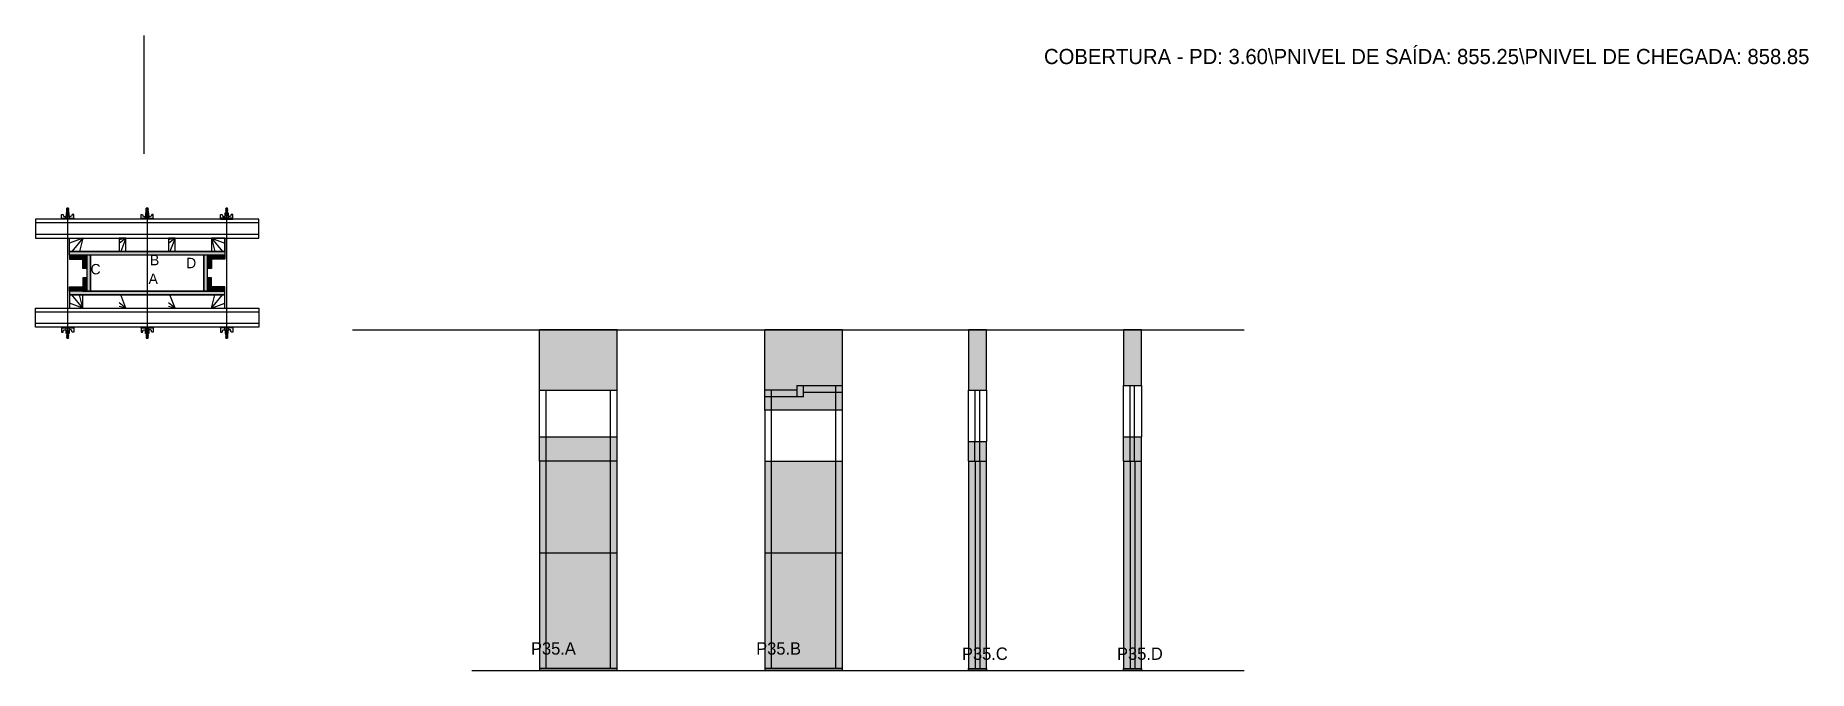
# Model space of a CAD drawing. Header units: metres. Extents: x 2916 to 4789, y 5502 to 6173.
import ezdxf

# ---------------------------------------------------------------- set-up
doc = ezdxf.new("R2010")
doc.units = ezdxf.units.M
for name, color, linetype in [('CHAPA', 7, 'Continuous'), ('COTA', 7, 'Continuous'), ('Hachura', 7, 'Continuous'), ('Madeira', 7, 'Continuous'), ('NOMENCLATURA', 7, 'Continuous'), ('Nível', 7, 'Continuous'), ('Painéis', 7, 'Continuous'), ('Perfil Metálico', 7, 'Continuous'), ('SARR_2.2x7', 7, 'Continuous'), ('SARRAFO', 7, 'Continuous'), ('Texto Seção', 7, 'Continuous'), ('TEXTO_GERAL', 7, 'Continuous')]:
    doc.layers.add(name, color=color, linetype=linetype)

msp = doc.modelspace()

# ---------------------------------------------------------------- hatches: boundary and pattern name
at = {"layer": 'COTA'}
h = msp.add_hatch(color=7, dxfattribs=at)
h.dxf.hatch_style = 1
h.paths.add_polyline_path([(3448.8, 5862.4), (3448.8, 5798.4), (3448.8, 5798.4), (3530.8, 5798.4), (3530.8, 5798.4), (3530.8, 5862.4), (3530.8, 5862.4), (3448.8, 5862.4)])
h = msp.add_hatch(color=7, dxfattribs=at)
h.dxf.hatch_style = 1
h.paths.add_polyline_path([(3720.8, 5803.4), (3768.8, 5803.4), (3768.8, 5803.4), (3768.8, 5862.4), (3768.8, 5862.4), (3686.8, 5862.4), (3686.8, 5862.4), (3686.8, 5798.4), (3686.8, 5798.4), (3720.8, 5798.4), (3720.8, 5798.4), (3720.8, 5803.4)])
h = msp.add_hatch(color=7, dxfattribs=at)
h.dxf.hatch_style = 1
h.paths.add_polyline_path([(3921, 5798.4), (3921, 5862.4), (3921, 5862.4), (3902, 5862.4), (3902, 5862.4), (3902, 5798.4), (3902, 5798.4), (3921, 5798.4), (3921, 5798.4)])
h = msp.add_hatch(color=7, dxfattribs=at)
h.dxf.hatch_style = 1
h.paths.add_polyline_path([(4084.7, 5803.4), (4084.7, 5862.4), (4084.7, 5862.4), (4065.7, 5862.4), (4065.7, 5862.4), (4065.7, 5803.4), (4065.7, 5803.4), (4084.7, 5803.4)])
at = {"layer": 'Hachura'}
h = msp.add_hatch(color=7, dxfattribs=at)
h.dxf.hatch_style = 1
h.paths.add_polyline_path([(2952.4, 5941.1), (2952.4, 5945.1), (2952.4, 5945.1), (3116.4, 5945.1), (3116.4, 5945.1), (3116.4, 5941.1), (3116.4, 5941.1), (2952.4, 5941.1)])
h = msp.add_hatch(color=7, dxfattribs=at)
h.dxf.hatch_style = 1
h.paths.add_polyline_path([(2952.4, 5941.1), (2952.4, 5945.1), (2952.4, 5945.1), (3116.4, 5945.1), (3116.4, 5945.1), (3116.4, 5941.1), (3116.4, 5941.1), (2952.4, 5941.1)])
h = msp.add_hatch(color=7, dxfattribs=at)
h.dxf.hatch_style = 1
h.paths.add_polyline_path([(2966.4, 5941.1), (2966.4, 5936.7), (2966.4, 5936.7), (2952.4, 5936.7), (2952.4, 5936.7), (2952.4, 5941.1), (2952.4, 5941.1), (2966.4, 5941.1)])
h = msp.add_hatch(color=7, dxfattribs=at)
h.dxf.hatch_style = 1
h.paths.add_polyline_path([(2970.8, 5941.1), (2966.4, 5941.1), (2966.4, 5941.1), (2966.4, 5927.1), (2966.4, 5927.1), (2970.8, 5927.1), (2970.8, 5927.1), (2970.8, 5941.1)])
h = msp.add_hatch(color=7, dxfattribs=at)
h.dxf.hatch_style = 1
h.paths.add_polyline_path([(2974.4, 5941.1), (2970.8, 5941.1), (2970.8, 5941.1), (2970.8, 5903.1), (2970.8, 5903.1), (2974.4, 5903.1), (2974.4, 5903.1), (2974.4, 5941.1)])
h = msp.add_hatch(color=7, dxfattribs=at)
h.dxf.hatch_style = 1
h.paths.add_polyline_path([(2974.4, 5941.1), (2970.8, 5941.1), (2970.8, 5941.1), (2970.8, 5903.1), (2970.8, 5903.1), (2974.4, 5903.1), (2974.4, 5903.1), (2974.4, 5941.1)])
h = msp.add_hatch(color=7, dxfattribs=at)
h.dxf.hatch_style = 1
h.paths.add_polyline_path([(3098, 5941.1), (3094.4, 5941.1), (3094.4, 5941.1), (3094.4, 5903.1), (3094.4, 5903.1), (3098, 5903.1), (3098, 5903.1), (3098, 5941.1)])
h = msp.add_hatch(color=7, dxfattribs=at)
h.dxf.hatch_style = 1
h.paths.add_polyline_path([(3098, 5941.1), (3094.4, 5941.1), (3094.4, 5941.1), (3094.4, 5903.1), (3094.4, 5903.1), (3098, 5903.1), (3098, 5903.1), (3098, 5941.1)])
h = msp.add_hatch(color=7, dxfattribs=at)
h.dxf.hatch_style = 1
h.paths.add_polyline_path([(3102.4, 5941.1), (3098, 5941.1), (3098, 5941.1), (3098, 5927.1), (3098, 5927.1), (3102.4, 5927.1), (3102.4, 5927.1), (3102.4, 5941.1)])
h = msp.add_hatch(color=7, dxfattribs=at)
h.dxf.hatch_style = 1
h.paths.add_polyline_path([(3102.4, 5941.1), (3102.4, 5936.7), (3102.4, 5936.7), (3116.4, 5936.7), (3116.4, 5936.7), (3116.4, 5941.1), (3116.4, 5941.1), (3102.4, 5941.1)])
h = msp.add_hatch(color=7, dxfattribs=at)
h.dxf.hatch_style = 1
h.paths.add_polyline_path([(2966.4, 5903.1), (2966.4, 5907.5), (2966.4, 5907.5), (2952.4, 5907.5), (2952.4, 5907.5), (2952.4, 5903.1), (2952.4, 5903.1), (2966.4, 5903.1)])
h = msp.add_hatch(color=7, dxfattribs=at)
h.dxf.hatch_style = 1
h.paths.add_polyline_path([(2952.4, 5903.1), (2952.4, 5899.1), (2952.4, 5899.1), (3116.4, 5899.1), (3116.4, 5899.1), (3116.4, 5903.1), (3116.4, 5903.1), (2952.4, 5903.1)])
h = msp.add_hatch(color=7, dxfattribs=at)
h.dxf.hatch_style = 1
h.paths.add_polyline_path([(2952.4, 5903.1), (2952.4, 5899.1), (2952.4, 5899.1), (3116.4, 5899.1), (3116.4, 5899.1), (3116.4, 5903.1), (3116.4, 5903.1), (2952.4, 5903.1)])
h = msp.add_hatch(color=7, dxfattribs=at)
h.dxf.hatch_style = 1
h.paths.add_polyline_path([(2970.8, 5903.1), (2966.4, 5903.1), (2966.4, 5903.1), (2966.4, 5917.1), (2966.4, 5917.1), (2970.8, 5917.1), (2970.8, 5917.1), (2970.8, 5903.1)])
h = msp.add_hatch(color=7, dxfattribs=at)
h.dxf.hatch_style = 1
h.paths.add_polyline_path([(3102.4, 5903.1), (3098, 5903.1), (3098, 5903.1), (3098, 5917.1), (3098, 5917.1), (3102.4, 5917.1), (3102.4, 5917.1), (3102.4, 5903.1)])
h = msp.add_hatch(color=7, dxfattribs=at)
h.dxf.hatch_style = 1
h.paths.add_polyline_path([(3102.4, 5903.1), (3102.4, 5907.5), (3102.4, 5907.5), (3116.4, 5907.5), (3116.4, 5907.5), (3116.4, 5903.1), (3116.4, 5903.1), (3102.4, 5903.1)])
h = msp.add_hatch(color=7, dxfattribs=at)
h.dxf.hatch_style = 1
h.paths.add_polyline_path([(3686.8, 5777.4), (3768.8, 5777.4), (3768.8, 5777.4), (3768.8, 5803.4), (3768.8, 5803.4), (3720.8, 5803.4), (3720.8, 5803.4), (3720.8, 5798.4), (3720.8, 5798.4), (3686.8, 5798.4), (3686.8, 5798.4), (3686.8, 5777.4)])
h.paths.add_polyline_path([(3768.8, 5723.4), (3686.8, 5723.4), (3686.8, 5723.4), (3686.8, 5502.4), (3686.8, 5502.4), (3768.8, 5502.4), (3768.8, 5502.4), (3768.8, 5723.4)])
h = msp.add_hatch(color=7, dxfattribs=at)
h.dxf.hatch_style = 1
h.paths.add_polyline_path([(3530.8, 5749.4), (3448.8, 5749.4), (3448.8, 5749.4), (3448.8, 5502.4), (3448.8, 5502.4), (3530.8, 5502.4), (3530.8, 5502.4), (3530.8, 5749.4)])
h = msp.add_hatch(color=7, dxfattribs=at)
h.dxf.hatch_style = 1
h.paths.add_polyline_path([(3921, 5744.4), (3902, 5744.4), (3902, 5744.4), (3902, 5502.4), (3902, 5502.4), (3921, 5502.4), (3921, 5502.4), (3921, 5744.4)])
h = msp.add_hatch(color=7, dxfattribs=at)
h.dxf.hatch_style = 1
h.paths.add_polyline_path([(4084.7, 5749.4), (4065.7, 5749.4), (4065.7, 5749.4), (4065.7, 5502.4), (4065.7, 5502.4), (4084.7, 5502.4), (4084.7, 5502.4), (4084.7, 5749.4)])

# ---------------------------------------------------------------- linework, layer by layer
at = {"layer": 'CHAPA', "color": 7, "lineweight": 25}
for points in [[(2952.4, 5941.1), (2952.4, 5945.1), (3116.4, 5945.1), (3116.4, 5941.1)], [(2952.4, 5941.1), (2952.4, 5945.1), (3116.4, 5945.1), (3116.4, 5941.1)], [(2974.4, 5941.1), (2970.8, 5941.1), (2970.8, 5903.1), (2974.4, 5903.1)], [(2974.4, 5941.1), (2970.8, 5941.1), (2970.8, 5903.1), (2974.4, 5903.1)], [(3098, 5941.1), (3094.4, 5941.1), (3094.4, 5903.1), (3098, 5903.1)], [(3098, 5941.1), (3094.4, 5941.1), (3094.4, 5903.1), (3098, 5903.1)], [(2952.4, 5903.1), (2952.4, 5899.1), (3116.4, 5899.1), (3116.4, 5903.1)], [(2952.4, 5903.1), (2952.4, 5899.1), (3116.4, 5899.1), (3116.4, 5903.1)]]:
    msp.add_lwpolyline(points, close=True, dxfattribs=at)
at = {"layer": 'COTA', "color": 7, "lineweight": 25}
for p, q in [((3448.8, 5798.4), (3448.8, 5862.4)), ((3530.8, 5862.4), (3448.8, 5862.4)), ((3530.8, 5798.4), (3530.8, 5862.4)), ((3768.8, 5862.4), (3686.8, 5862.4)), ((3686.8, 5798.4), (3686.8, 5862.4)), ((3768.8, 5803.4), (3768.8, 5862.4))]:
    msp.add_line(p, q, dxfattribs=at)
for points in [[(3921, 5798.4), (3921, 5862.4), (3902, 5862.4), (3902, 5798.4)], [(4084.7, 5803.4), (4084.7, 5862.4), (4065.7, 5862.4), (4065.7, 5803.4)]]:
    msp.add_lwpolyline(points, dxfattribs=at)
at = {"layer": 'Defpoints', "color": 7, "lineweight": 25}
msp.add_line((3031.4, 6048.1), (3031.4, 6173.1), dxfattribs=at)
at = {"layer": 'Hachura', "color": 7, "lineweight": 25}
for p, q in [((2944, 5979.1), (2944, 5984.2)), ((2944, 5984.2), (2945.6, 5984.2)), ((2944, 5980), (2956.9, 5980)), ((2944, 5980), (2949.1, 5980)), ((2956.9, 5979.1), (2944, 5979.1)), ((2944.1, 5980), (2944.1, 5979.1)), ((2944.3, 5980), (2944.3, 5979.1)), ((2944.7, 5980), (2944.7, 5979.1)), ((2945.1, 5980), (2945.1, 5979.1)), ((2945.6, 5984.2), (2946.2, 5982)), ((2946, 5980), (2946, 5979.1)), ((2946.5, 5981.8), (2948.5, 5981.8)), ((2947.4, 5980), (2947.4, 5979.1)), ((2955.9, 5979.1), (2948.1, 5979.1)), ((2948.5, 5982.6), (2952.3, 5982.6)), ((2948.5, 5980), (2948.5, 5982.6)), ((2950.4, 5980), (2948.5, 5980)), ((2952.1, 5985.8), (2948.7, 5985.8)), ((2948.7, 5985.8), (2948.7, 5982.6)), ((2952.1, 5985.7), (2948.7, 5985.7)), ((2949.1, 5980), (2949.8, 5980)), ((2949.3, 5990.1), (2951.5, 5989.1)), ((2951.4, 5988.8), (2949.3, 5989.9)), ((2949.3, 5989), (2951.5, 5987.9)), ((2951.4, 5987.7), (2949.3, 5988.7)), ((2949.3, 5987.8), (2951.5, 5986.7)), ((2951.4, 5986.5), (2949.3, 5987.6)), ((2950.5, 5985.8), (2949.3, 5986.4)), ((2949.4, 5990.6), (2949.7, 5990.9)), ((2949.4, 5990.2), (2949.4, 5990.6)), ((2949.4, 5990.6), (2949.4, 5990.6)), ((2951.3, 5990.6), (2949.4, 5990.6)), ((2949.4, 5990.2), (2951.3, 5989.3)), ((2949.4, 5990.2), (2951.3, 5989.3)), ((2949.4, 5989.1), (2949.4, 5989.7)), ((2951.3, 5988.7), (2949.4, 5989.7)), ((2949.4, 5989.1), (2951.3, 5988.1)), ((2949.4, 5987.9), (2949.4, 5988.6)), ((2951.3, 5987.6), (2949.4, 5988.6)), ((2949.4, 5988.3), (2949.4, 5988.6)), ((2949.4, 5987.9), (2951.3, 5986.9)), ((2949.4, 5986.7), (2949.4, 5987.4)), ((2951.3, 5986.4), (2949.4, 5987.4)), ((2949.4, 5986.7), (2951.3, 5985.8)), ((2950.3, 5985.8), (2949.4, 5986.2)), ((2949.4, 5985.8), (2949.4, 5986.2)), ((2949.5, 5979.7), (2949.5, 5979.9)), ((2949.5, 5979.2), (2949.5, 5979.7)), ((2949.7, 5990.9), (2951, 5990.9)), ((2949.8, 5985.8), (2949.8, 5982.6)), ((2951.3, 5989.9), (2950, 5990.6)), ((2950.1, 5980), (2950.1, 5982)), ((2951.4, 5990), (2950.3, 5990.6)), ((2950.4, 5989.9), (2950.4, 5858.1)), ((2950.4, 5980), (2950.4, 5979.1)), ((2950.6, 5982), (2950.6, 5980)), ((2950.8, 5990.6), (2951.5, 5990.2)), ((2951.3, 5990.6), (2951, 5990.9)), ((2951.1, 5990.6), (2951.3, 5990.4)), ((2951.3, 5990.4), (2951.3, 5990.6)), ((2951.3, 5989.9), (2951.3, 5989.3)), ((2951.3, 5988.1), (2951.3, 5988.7)), ((2951.3, 5987.4), (2951.3, 5987.6)), ((2951.3, 5987.4), (2951.3, 5986.9)), ((2951.3, 5986.4), (2951.3, 5985.8)), ((2951.3, 5985.8), (2951.3, 5982.6)), ((2951.4, 5979.9), (2951.4, 5979.4)), ((2952.1, 5982.6), (2952.1, 5985.8)), ((2952.3, 5982.6), (2952.1, 5982.6)), ((2952.3, 5982.6), (2952.1, 5982.6)), ((2952.3, 5982.6), (2952.3, 5980)), ((2954.3, 5981.8), (2952.3, 5981.8)), ((2953.4, 5980), (2953.4, 5979.1)), ((2955.2, 5984.2), (2954.6, 5982)), ((2954.9, 5980), (2954.9, 5979.1)), ((2956.9, 5984.2), (2955.2, 5984.2)), ((2955.7, 5980), (2955.7, 5979.1)), ((2956.2, 5980), (2956.2, 5979.1)), ((2956.5, 5980), (2956.5, 5979.1)), ((2956.7, 5980), (2956.7, 5979.1)), ((2956.9, 5980), (2956.9, 5984.2)), ((2956.9, 5980), (2956.9, 5979.1)), ((3028, 5979.1), (3028, 5984.2)), ((3028, 5984.2), (3029.6, 5984.2)), ((3028, 5980), (3040.9, 5980)), ((3028, 5980), (3033.1, 5980)), ((3040.9, 5979.1), (3028, 5979.1)), ((3028.1, 5980), (3028.1, 5979.1)), ((3028.3, 5980), (3028.3, 5979.1)), ((3028.7, 5980), (3028.7, 5979.1)), ((3029.1, 5980), (3029.1, 5979.1)), ((3029.6, 5984.2), (3030.2, 5982)), ((3030, 5980), (3030, 5979.1)), ((3030.5, 5981.8), (3032.5, 5981.8)), ((3031.4, 5980), (3031.4, 5979.1)), ((3039.9, 5979.1), (3032.1, 5979.1)), ((3032.5, 5982.6), (3036.3, 5982.6)), ((3032.5, 5980), (3032.5, 5982.6)), ((3034.4, 5980), (3032.5, 5980)), ((3036.1, 5985.8), (3032.7, 5985.8)), ((3032.7, 5985.8), (3032.7, 5982.6)), ((3036.1, 5985.7), (3032.7, 5985.7)), ((3033.1, 5980), (3033.8, 5980)), ((3033.3, 5990.1), (3035.5, 5989.1)), ((3035.4, 5988.8), (3033.3, 5989.9)), ((3033.3, 5989), (3035.5, 5987.9)), ((3035.4, 5987.7), (3033.3, 5988.7)), ((3033.3, 5987.8), (3035.5, 5986.7)), ((3035.4, 5986.5), (3033.3, 5987.6)), ((3034.5, 5985.8), (3033.3, 5986.4)), ((3033.4, 5990.6), (3033.7, 5990.9)), ((3033.4, 5990.2), (3033.4, 5990.6)), ((3033.4, 5990.6), (3033.4, 5990.6)), ((3035.3, 5990.6), (3033.4, 5990.6)), ((3033.4, 5990.2), (3035.3, 5989.3)), ((3033.4, 5990.2), (3035.3, 5989.3)), ((3033.4, 5989.1), (3033.4, 5989.7)), ((3035.3, 5988.7), (3033.4, 5989.7)), ((3033.4, 5989.1), (3035.3, 5988.1)), ((3033.4, 5987.9), (3033.4, 5988.6)), ((3035.3, 5987.6), (3033.4, 5988.6)), ((3033.4, 5988.3), (3033.4, 5988.6)), ((3033.4, 5987.9), (3035.3, 5986.9)), ((3033.4, 5986.7), (3033.4, 5987.4)), ((3035.3, 5986.4), (3033.4, 5987.4)), ((3033.4, 5986.7), (3035.3, 5985.8)), ((3034.3, 5985.8), (3033.4, 5986.2)), ((3033.4, 5985.8), (3033.4, 5986.2)), ((3033.5, 5979.7), (3033.5, 5979.9)), ((3033.5, 5979.2), (3033.5, 5979.7)), ((3033.7, 5990.9), (3035, 5990.9)), ((3033.8, 5985.8), (3033.8, 5982.6)), ((3035.3, 5989.9), (3034, 5990.6)), ((3034.1, 5980), (3034.1, 5982)), ((3035.4, 5990), (3034.3, 5990.6)), ((3034.4, 5989.9), (3034.4, 5858.1)), ((3034.4, 5980), (3034.4, 5979.1)), ((3034.6, 5982), (3034.6, 5980)), ((3034.8, 5990.6), (3035.5, 5990.2)), ((3035.3, 5990.6), (3035, 5990.9)), ((3035.1, 5990.6), (3035.3, 5990.4)), ((3035.3, 5990.4), (3035.3, 5990.6)), ((3035.3, 5989.9), (3035.3, 5989.3)), ((3035.3, 5988.1), (3035.3, 5988.7)), ((3035.3, 5987.4), (3035.3, 5987.6)), ((3035.3, 5987.4), (3035.3, 5986.9)), ((3035.3, 5986.4), (3035.3, 5985.8)), ((3035.3, 5985.8), (3035.3, 5982.6)), ((3035.4, 5979.9), (3035.4, 5979.4)), ((3036.1, 5982.6), (3036.1, 5985.8)), ((3036.3, 5982.6), (3036.1, 5982.6)), ((3036.3, 5982.6), (3036.1, 5982.6)), ((3036.3, 5982.6), (3036.3, 5980)), ((3038.3, 5981.8), (3036.3, 5981.8)), ((3037.4, 5980), (3037.4, 5979.1)), ((3039.2, 5984.2), (3038.6, 5982)), ((3038.9, 5980), (3038.9, 5979.1)), ((3040.9, 5984.2), (3039.2, 5984.2)), ((3039.7, 5980), (3039.7, 5979.1)), ((3040.2, 5980), (3040.2, 5979.1)), ((3040.5, 5980), (3040.5, 5979.1)), ((3040.7, 5980), (3040.7, 5979.1)), ((3040.9, 5980), (3040.9, 5984.2)), ((3040.9, 5980), (3040.9, 5979.1)), ((3112, 5980), (3112, 5984.2)), ((3112, 5984.2), (3113.6, 5984.2)), ((3124.9, 5980), (3112, 5980)), ((3112, 5980), (3112, 5979.1)), ((3112, 5979.1), (3124.9, 5979.1)), ((3112.1, 5980), (3112.1, 5979.1)), ((3112.3, 5980), (3112.3, 5979.1)), ((3112.7, 5980), (3112.7, 5979.1)), ((3112.9, 5979.1), (3120.7, 5979.1)), ((3113.1, 5980), (3113.1, 5979.1)), ((3113.6, 5984.2), (3114.2, 5982)), ((3114, 5980), (3114, 5979.1)), ((3114.5, 5981.8), (3116.5, 5981.8)), ((3115.4, 5980), (3115.4, 5979.1)), ((3120.3, 5982.6), (3116.5, 5982.6)), ((3116.5, 5982.6), (3116.5, 5980)), ((3116.5, 5982.6), (3116.7, 5982.6)), ((3116.5, 5982.6), (3116.7, 5982.6)), ((3116.7, 5985.8), (3120.1, 5985.8)), ((3116.7, 5982.6), (3116.7, 5985.8)), ((3116.7, 5985.7), (3120.1, 5985.7)), ((3118, 5990.6), (3117.4, 5990.2)), ((3117.4, 5990), (3118.5, 5990.6)), ((3119.5, 5990.1), (3117.4, 5989.1)), ((3117.4, 5988.8), (3119.6, 5989.9)), ((3119.5, 5989), (3117.4, 5987.9)), ((3117.4, 5987.7), (3119.6, 5988.7)), ((3119.5, 5987.8), (3117.4, 5986.7)), ((3117.4, 5986.5), (3119.6, 5987.6)), ((3117.4, 5979.9), (3117.4, 5979.4)), ((3117.5, 5990.6), (3117.8, 5990.9)), ((3117.8, 5990.6), (3117.5, 5990.4)), ((3117.5, 5990.4), (3117.5, 5990.6)), ((3117.5, 5989.9), (3118.8, 5990.6)), ((3117.5, 5990.6), (3119.4, 5990.6)), ((3119.4, 5990.2), (3117.5, 5989.3)), ((3119.4, 5990.2), (3117.5, 5989.3)), ((3117.5, 5989.9), (3117.5, 5989.3)), ((3117.5, 5988.7), (3119.4, 5989.7)), ((3119.4, 5989.1), (3117.5, 5988.1)), ((3117.5, 5988.1), (3117.5, 5988.7)), ((3117.5, 5987.6), (3119.4, 5988.6)), ((3119.4, 5987.9), (3117.5, 5986.9)), ((3117.5, 5987.4), (3117.5, 5987.6)), ((3117.5, 5987.4), (3117.5, 5986.9)), ((3117.5, 5986.4), (3119.4, 5987.4)), ((3119.4, 5986.7), (3117.5, 5985.8)), ((3117.5, 5986.4), (3117.5, 5985.8)), ((3117.5, 5985.8), (3117.5, 5982.6)), ((3119.1, 5990.9), (3117.8, 5990.9)), ((3118.2, 5982), (3118.2, 5980)), ((3118.3, 5985.8), (3119.6, 5986.4)), ((3118.4, 5989.9), (3118.4, 5858.1)), ((3118.4, 5980), (3120.3, 5980)), ((3118.4, 5980), (3118.4, 5979.1)), ((3118.5, 5985.8), (3119.4, 5986.2)), ((3118.7, 5980), (3118.7, 5982)), ((3119.4, 5990.6), (3119.1, 5990.9)), ((3119.1, 5985.8), (3119.1, 5982.6)), ((3119.7, 5980), (3119.1, 5980)), ((3119.4, 5990.2), (3119.4, 5990.6)), ((3119.4, 5990.6), (3119.4, 5990.6)), ((3119.4, 5989.1), (3119.4, 5989.7)), ((3119.4, 5987.9), (3119.4, 5988.6)), ((3119.4, 5988.3), (3119.4, 5988.6)), ((3119.4, 5986.7), (3119.4, 5987.4)), ((3119.4, 5985.8), (3119.4, 5986.2)), ((3119.4, 5979.7), (3119.4, 5979.9)), ((3119.4, 5979.2), (3119.4, 5979.7)), ((3124.9, 5980), (3119.7, 5980)), ((3120.1, 5985.8), (3120.1, 5982.6)), ((3120.3, 5980), (3120.3, 5982.6)), ((3122.3, 5981.8), (3120.3, 5981.8)), ((3121.5, 5980), (3121.5, 5979.1)), ((3123.2, 5984.2), (3122.6, 5982)), ((3122.9, 5980), (3122.9, 5979.1)), ((3124.9, 5984.2), (3123.2, 5984.2)), ((3123.7, 5980), (3123.7, 5979.1)), ((3124.2, 5980), (3124.2, 5979.1)), ((3124.5, 5980), (3124.5, 5979.1)), ((3124.7, 5980), (3124.7, 5979.1)), ((3124.9, 5979.1), (3124.9, 5984.2)), ((2956.9, 5865.1), (2944, 5865.1)), ((2944, 5865.1), (2944, 5859.9)), ((2944, 5864.2), (2956.9, 5864.2)), ((2944, 5864.2), (2949.1, 5864.2)), ((2944.1, 5864.2), (2944.1, 5865.1)), ((2944.3, 5864.2), (2944.3, 5865.1)), ((2944.7, 5864.2), (2944.7, 5865.1)), ((2945.1, 5864.2), (2945.1, 5865.1)), ((2946, 5864.2), (2946, 5865.1)), ((2947.4, 5864.2), (2947.4, 5865.1)), ((2955.9, 5865.1), (2948.1, 5865.1)), ((2950.4, 5864.2), (2948.5, 5864.2)), ((2948.5, 5864.2), (2948.5, 5861.6)), ((2949.1, 5864.2), (2949.8, 5864.2)), ((2949.5, 5864.9), (2949.5, 5864.5)), ((2949.5, 5864.5), (2949.5, 5864.3)), ((2950.1, 5864.2), (2950.1, 5862.2)), ((2950.4, 5864.2), (2950.4, 5865.1)), ((2950.6, 5862.2), (2950.6, 5864.2)), ((2951.4, 5864.3), (2951.4, 5864.7)), ((2952.3, 5861.6), (2952.3, 5864.2)), ((2953.4, 5864.2), (2953.4, 5865.1)), ((2954.9, 5864.2), (2954.9, 5865.1)), ((2955.7, 5864.2), (2955.7, 5865.1)), ((2956.2, 5864.2), (2956.2, 5865.1)), ((2956.5, 5864.2), (2956.5, 5865.1)), ((2956.7, 5864.2), (2956.7, 5865.1)), ((2956.9, 5864.2), (2956.9, 5865.1)), ((2956.9, 5864.2), (2956.9, 5859.9)), ((3040.9, 5865.1), (3028, 5865.1)), ((3028, 5865.1), (3028, 5859.9)), ((3028, 5864.2), (3040.9, 5864.2)), ((3028, 5864.2), (3033.1, 5864.2)), ((3028.1, 5864.2), (3028.1, 5865.1)), ((3028.3, 5864.2), (3028.3, 5865.1)), ((3028.7, 5864.2), (3028.7, 5865.1)), ((3029.1, 5864.2), (3029.1, 5865.1)), ((3030, 5864.2), (3030, 5865.1)), ((3031.4, 5864.2), (3031.4, 5865.1)), ((3039.9, 5865.1), (3032.1, 5865.1)), ((3034.4, 5864.2), (3032.5, 5864.2)), ((3032.5, 5864.2), (3032.5, 5861.6)), ((3033.1, 5864.2), (3033.8, 5864.2)), ((3033.5, 5864.9), (3033.5, 5864.5)), ((3033.5, 5864.5), (3033.5, 5864.3)), ((3034.1, 5864.2), (3034.1, 5862.2)), ((3034.4, 5864.2), (3034.4, 5865.1)), ((3034.6, 5862.2), (3034.6, 5864.2)), ((3035.4, 5864.3), (3035.4, 5864.7)), ((3036.3, 5861.6), (3036.3, 5864.2)), ((3037.4, 5864.2), (3037.4, 5865.1)), ((3038.9, 5864.2), (3038.9, 5865.1)), ((3039.7, 5864.2), (3039.7, 5865.1)), ((3040.2, 5864.2), (3040.2, 5865.1)), ((3040.5, 5864.2), (3040.5, 5865.1)), ((3040.7, 5864.2), (3040.7, 5865.1)), ((3040.9, 5864.2), (3040.9, 5865.1)), ((3040.9, 5864.2), (3040.9, 5859.9)), ((3112, 5865.1), (3124.9, 5865.1)), ((3112, 5864.2), (3112, 5865.1)), ((3124.9, 5864.2), (3112, 5864.2)), ((3112, 5864.2), (3112, 5859.9)), ((3112.1, 5864.2), (3112.1, 5865.1)), ((3112.3, 5864.2), (3112.3, 5865.1)), ((3112.7, 5864.2), (3112.7, 5865.1)), ((3112.9, 5865.1), (3120.7, 5865.1)), ((3113.1, 5864.2), (3113.1, 5865.1)), ((3114, 5864.2), (3114, 5865.1)), ((3115.4, 5864.2), (3115.4, 5865.1)), ((3116.5, 5861.6), (3116.5, 5864.2)), ((3117.4, 5864.3), (3117.4, 5864.7)), ((3118.2, 5862.2), (3118.2, 5864.2)), ((3118.4, 5864.2), (3118.4, 5865.1)), ((3118.4, 5864.2), (3120.3, 5864.2)), ((3118.7, 5864.2), (3118.7, 5862.2)), ((3119.7, 5864.2), (3119.1, 5864.2)), ((3119.4, 5864.9), (3119.4, 5864.5)), ((3119.4, 5864.5), (3119.4, 5864.3)), ((3124.9, 5864.2), (3119.7, 5864.2)), ((3120.3, 5864.2), (3120.3, 5861.6)), ((3121.5, 5864.2), (3121.5, 5865.1)), ((3122.9, 5864.2), (3122.9, 5865.1)), ((3123.7, 5864.2), (3123.7, 5865.1)), ((3124.2, 5864.2), (3124.2, 5865.1)), ((3124.5, 5864.2), (3124.5, 5865.1)), ((3124.7, 5864.2), (3124.7, 5865.1)), ((3124.9, 5865.1), (3124.9, 5859.9)), ((2944, 5859.9), (2945.6, 5859.9)), ((2945.6, 5859.9), (2946.2, 5862.1)), ((2946.5, 5862.4), (2948.5, 5862.4)), ((2948.5, 5861.6), (2952.3, 5861.6)), ((2948.7, 5858.4), (2948.7, 5861.6)), ((2952.1, 5858.4), (2948.7, 5858.4)), ((2952.1, 5858.4), (2948.7, 5858.4)), ((2950.5, 5858.4), (2949.3, 5857.7)), ((2951.4, 5857.6), (2949.3, 5856.6)), ((2949.3, 5856.3), (2951.5, 5857.4)), ((2951.4, 5856.5), (2949.3, 5855.4)), ((2949.3, 5855.2), (2951.5, 5856.3)), ((2951.4, 5855.3), (2949.3, 5854.3)), ((2949.3, 5854), (2951.5, 5855.1)), ((2949.4, 5857.4), (2951.3, 5858.4)), ((2950.3, 5858.4), (2949.4, 5857.9)), ((2949.4, 5858.4), (2949.4, 5857.9)), ((2951.3, 5857.7), (2949.4, 5856.8)), ((2949.4, 5857.4), (2949.4, 5856.8)), ((2949.4, 5856.2), (2951.3, 5857.2)), ((2951.3, 5856.6), (2949.4, 5855.6)), ((2949.4, 5856.2), (2949.4, 5855.6)), ((2949.4, 5855.1), (2951.3, 5856)), ((2949.4, 5855.8), (2949.4, 5855.6)), ((2951.3, 5855.4), (2949.4, 5854.4)), ((2949.4, 5855.1), (2949.4, 5854.4)), ((2949.4, 5853.9), (2951.3, 5854.9)), ((2949.4, 5853.9), (2951.3, 5854.9)), ((2949.4, 5853.9), (2949.4, 5853.6)), ((2949.4, 5853.6), (2949.4, 5853.6)), ((2949.4, 5853.6), (2949.7, 5853.3)), ((2951.3, 5853.6), (2949.4, 5853.6)), ((2949.7, 5853.3), (2951, 5853.3)), ((2949.8, 5858.4), (2949.8, 5861.6)), ((2951.3, 5854.2), (2950, 5853.6)), ((2951.4, 5854.2), (2950.3, 5853.6)), ((2950.8, 5853.6), (2951.5, 5853.9)), ((2951.3, 5853.6), (2951, 5853.3)), ((2951.1, 5853.6), (2951.3, 5853.7)), ((2951.3, 5858.4), (2951.3, 5861.6)), ((2951.3, 5857.7), (2951.3, 5858.4)), ((2951.3, 5856.8), (2951.3, 5857.2)), ((2951.3, 5856.8), (2951.3, 5856.6)), ((2951.3, 5856), (2951.3, 5855.4)), ((2951.3, 5854.2), (2951.3, 5854.9)), ((2951.3, 5853.7), (2951.3, 5853.6)), ((2952.1, 5861.6), (2952.1, 5858.4)), ((2952.3, 5861.6), (2952.1, 5861.6)), ((2952.3, 5861.6), (2952.1, 5861.6)), ((2954.3, 5862.4), (2952.3, 5862.4)), ((2955.2, 5859.9), (2954.6, 5862.1)), ((2956.9, 5859.9), (2955.2, 5859.9)), ((3028, 5859.9), (3029.6, 5859.9)), ((3029.6, 5859.9), (3030.2, 5862.1)), ((3030.5, 5862.4), (3032.5, 5862.4)), ((3032.5, 5861.6), (3036.3, 5861.6)), ((3032.7, 5858.4), (3032.7, 5861.6)), ((3036.1, 5858.4), (3032.7, 5858.4)), ((3036.1, 5858.4), (3032.7, 5858.4)), ((3034.5, 5858.4), (3033.3, 5857.7)), ((3035.4, 5857.6), (3033.3, 5856.6)), ((3033.3, 5856.3), (3035.5, 5857.4)), ((3035.4, 5856.5), (3033.3, 5855.4)), ((3033.3, 5855.2), (3035.5, 5856.3)), ((3035.4, 5855.3), (3033.3, 5854.3)), ((3033.3, 5854), (3035.5, 5855.1)), ((3033.4, 5857.4), (3035.3, 5858.4)), ((3034.3, 5858.4), (3033.4, 5857.9)), ((3033.4, 5858.4), (3033.4, 5857.9)), ((3035.3, 5857.7), (3033.4, 5856.8)), ((3033.4, 5857.4), (3033.4, 5856.8)), ((3033.4, 5856.2), (3035.3, 5857.2)), ((3035.3, 5856.6), (3033.4, 5855.6)), ((3033.4, 5856.2), (3033.4, 5855.6)), ((3033.4, 5855.1), (3035.3, 5856)), ((3033.4, 5855.8), (3033.4, 5855.6)), ((3035.3, 5855.4), (3033.4, 5854.4)), ((3033.4, 5855.1), (3033.4, 5854.4)), ((3033.4, 5853.9), (3035.3, 5854.9)), ((3033.4, 5853.9), (3035.3, 5854.9)), ((3033.4, 5853.9), (3033.4, 5853.6)), ((3033.4, 5853.6), (3033.4, 5853.6)), ((3033.4, 5853.6), (3033.7, 5853.3)), ((3035.3, 5853.6), (3033.4, 5853.6)), ((3033.7, 5853.3), (3035, 5853.3)), ((3033.8, 5858.4), (3033.8, 5861.6)), ((3035.3, 5854.2), (3034, 5853.6)), ((3035.4, 5854.2), (3034.3, 5853.6)), ((3034.8, 5853.6), (3035.5, 5853.9)), ((3035.3, 5853.6), (3035, 5853.3)), ((3035.1, 5853.6), (3035.3, 5853.7)), ((3035.3, 5858.4), (3035.3, 5861.6)), ((3035.3, 5857.7), (3035.3, 5858.4)), ((3035.3, 5856.8), (3035.3, 5857.2)), ((3035.3, 5856.8), (3035.3, 5856.6)), ((3035.3, 5856), (3035.3, 5855.4)), ((3035.3, 5854.2), (3035.3, 5854.9)), ((3035.3, 5853.7), (3035.3, 5853.6)), ((3036.1, 5861.6), (3036.1, 5858.4)), ((3036.3, 5861.6), (3036.1, 5861.6)), ((3036.3, 5861.6), (3036.1, 5861.6)), ((3038.3, 5862.4), (3036.3, 5862.4)), ((3039.2, 5859.9), (3038.6, 5862.1)), ((3040.9, 5859.9), (3039.2, 5859.9)), ((3112, 5859.9), (3113.6, 5859.9)), ((3113.6, 5859.9), (3114.2, 5862.1)), ((3114.5, 5862.4), (3116.5, 5862.4)), ((3120.3, 5861.6), (3116.5, 5861.6)), ((3116.5, 5861.6), (3116.7, 5861.6)), ((3116.5, 5861.6), (3116.7, 5861.6)), ((3116.7, 5861.6), (3116.7, 5858.4)), ((3116.7, 5858.4), (3120.1, 5858.4)), ((3116.7, 5858.4), (3120.1, 5858.4)), ((3117.4, 5857.6), (3119.6, 5856.6)), ((3119.5, 5856.3), (3117.4, 5857.4)), ((3117.4, 5856.5), (3119.6, 5855.4)), ((3119.5, 5855.2), (3117.4, 5856.3)), ((3117.4, 5855.3), (3119.6, 5854.3)), ((3119.5, 5854), (3117.4, 5855.1)), ((3117.4, 5854.2), (3118.5, 5853.6)), ((3118, 5853.6), (3117.4, 5853.9)), ((3117.5, 5858.4), (3117.5, 5861.6)), ((3117.5, 5857.7), (3117.5, 5858.4)), ((3119.4, 5857.4), (3117.5, 5858.4)), ((3117.5, 5857.7), (3119.4, 5856.8)), ((3117.5, 5856.8), (3117.5, 5857.2)), ((3119.4, 5856.2), (3117.5, 5857.2)), ((3117.5, 5856.8), (3117.5, 5856.6)), ((3117.5, 5856.6), (3119.4, 5855.6)), ((3117.5, 5856), (3117.5, 5855.4)), ((3119.4, 5855.1), (3117.5, 5856)), ((3117.5, 5855.4), (3119.4, 5854.4)), ((3119.4, 5853.9), (3117.5, 5854.9)), ((3117.5, 5854.2), (3117.5, 5854.9)), ((3119.4, 5853.9), (3117.5, 5854.9)), ((3117.5, 5854.2), (3118.8, 5853.6)), ((3117.8, 5853.6), (3117.5, 5853.7)), ((3117.5, 5853.7), (3117.5, 5853.6)), ((3117.5, 5853.6), (3117.8, 5853.3)), ((3117.5, 5853.6), (3119.4, 5853.6)), ((3119.1, 5853.3), (3117.8, 5853.3)), ((3118.3, 5858.4), (3119.6, 5857.7)), ((3118.5, 5858.4), (3119.4, 5857.9)), ((3119.1, 5858.4), (3119.1, 5861.6)), ((3119.4, 5853.6), (3119.1, 5853.3)), ((3119.4, 5858.4), (3119.4, 5857.9)), ((3119.4, 5857.4), (3119.4, 5856.8)), ((3119.4, 5856.2), (3119.4, 5855.6)), ((3119.4, 5855.8), (3119.4, 5855.6)), ((3119.4, 5855.1), (3119.4, 5854.4)), ((3119.4, 5853.9), (3119.4, 5853.6)), ((3119.4, 5853.6), (3119.4, 5853.6)), ((3120.1, 5858.4), (3120.1, 5861.6)), ((3122.3, 5862.4), (3120.3, 5862.4)), ((3123.2, 5859.9), (3122.6, 5862.1)), ((3124.9, 5859.9), (3123.2, 5859.9))]:
    msp.add_line(p, q, dxfattribs=at)
at = {"layer": 'Madeira', "color": 7, "lineweight": 25}
for p, q in [((2966.4, 5959.1), (2952.4, 5953.7)), ((2966.4, 5959.1), (2954.9, 5945.1)), ((2966.4, 5959.1), (2962.9, 5945.1)), ((3011.9, 5959.1), (3004.9, 5953.3)), ((3011.9, 5959.1), (3004.9, 5957.3)), ((3011.9, 5959.1), (3006.5, 5945.1)), ((3063.9, 5959.1), (3056.9, 5953.3)), ((3063.9, 5959.1), (3056.9, 5957.3)), ((3063.9, 5959.1), (3058.5, 5945.1)), ((3102.4, 5959.1), (3113.9, 5945.1)), ((3102.4, 5959.1), (3105.9, 5945.1)), ((3102.4, 5959.1), (3116.4, 5953.6)), ((2966.4, 5885.1), (2952.4, 5890.5)), ((2966.4, 5885.1), (2954.9, 5899.1)), ((2966.4, 5885.1), (2962.9, 5899.1)), ((3011.9, 5885.1), (3004.9, 5890.8)), ((3011.9, 5885.1), (3004.9, 5886.8)), ((3011.9, 5885.1), (3006.5, 5899.1)), ((3063.9, 5885.1), (3056.9, 5890.8)), ((3063.9, 5885.1), (3056.9, 5886.8)), ((3063.9, 5885.1), (3058.5, 5899.1)), ((3102.4, 5885.1), (3113.9, 5899.1)), ((3102.4, 5885.1), (3105.9, 5899.1)), ((3102.4, 5885.1), (3116.4, 5890.5))]:
    msp.add_line(p, q, dxfattribs=at)
for points in [[(3116.4, 5959.1), (3116.4, 5945.1), (2952.4, 5945.1), (2952.4, 5959.1)], [(3011.9, 5959.1), (3004.9, 5959.1), (3004.9, 5945.1), (3011.9, 5945.1)], [(3063.9, 5959.1), (3056.9, 5959.1), (3056.9, 5945.1), (3063.9, 5945.1)], [(3102.4, 5959.1), (3102.4, 5945.1), (3116.4, 5945.1), (3116.4, 5959.1)], [(2966.4, 5885.1), (2966.4, 5899.1), (2952.4, 5899.1), (2952.4, 5885.1)], [(3116.4, 5885.1), (3116.4, 5899.1), (2952.4, 5899.1), (2952.4, 5885.1)]]:
    msp.add_lwpolyline(points, close=True, dxfattribs=at)
at = {"layer": 'Nível', "color": 7, "lineweight": 25}
for p, q in [((3251.2, 5862.4), (4193.2, 5862.4)), ((3377.3, 5502.4), (4193.2, 5502.4))]:
    msp.add_line(p, q, dxfattribs=at)
at = {"layer": 'Painéis', "color": 7, "lineweight": 25}
for p, q in [((3448.8, 5798.4), (3530.8, 5798.4)), ((3448.8, 5749.4), (3448.8, 5798.4)), ((3530.8, 5749.4), (3530.8, 5798.4)), ((3686.8, 5777.4), (3686.8, 5798.4)), ((3720.8, 5798.4), (3686.8, 5798.4)), ((3720.8, 5803.4), (3768.8, 5803.4)), ((3720.8, 5803.4), (3720.8, 5798.4)), ((3768.8, 5777.4), (3768.8, 5803.4)), ((3902, 5744.4), (3902, 5798.4)), ((3902, 5798.4), (3921, 5798.4)), ((3921, 5798.4), (3921, 5744.4)), ((4065.7, 5749.4), (4065.7, 5803.4)), ((4065.7, 5803.4), (4084.7, 5803.4)), ((4084.7, 5803.4), (4084.7, 5749.4)), ((3768.8, 5777.4), (3686.8, 5777.4)), ((3686.8, 5777.4), (3686.8, 5723.4)), ((3768.8, 5723.4), (3768.8, 5777.4)), ((3448.8, 5749.4), (3530.8, 5749.4)), ((3448.8, 5723.4), (3448.8, 5749.4)), ((3530.8, 5723.4), (3530.8, 5749.4)), ((3902, 5744.4), (3921, 5744.4)), ((3902, 5723.4), (3902, 5744.4)), ((3902, 5744.4), (3921, 5744.4)), ((3902, 5744.4), (3921, 5744.4)), ((3921, 5723.4), (3921, 5744.4)), ((4065.7, 5749.4), (4084.7, 5749.4)), ((4065.7, 5723.4), (4065.7, 5749.4)), ((4065.7, 5749.4), (4084.7, 5749.4)), ((4065.7, 5749.4), (4084.7, 5749.4)), ((4084.7, 5723.4), (4084.7, 5749.4)), ((3448.8, 5723.4), (3448.8, 5626.4)), ((3530.8, 5723.4), (3448.8, 5723.4)), ((3530.8, 5626.4), (3530.8, 5723.4)), ((3686.8, 5723.4), (3686.8, 5626.4)), ((3686.8, 5723.4), (3768.8, 5723.4)), ((3768.8, 5626.4), (3768.8, 5723.4)), ((3902, 5723.4), (3902, 5504.4)), ((3902, 5723.4), (3921, 5723.4)), ((3921, 5504.4), (3921, 5723.4)), ((4065.7, 5723.4), (4065.7, 5504.4)), ((4065.7, 5723.4), (4084.7, 5723.4)), ((4084.7, 5504.4), (4084.7, 5723.4)), ((3448.8, 5626.4), (3448.8, 5502.4)), ((3530.8, 5626.4), (3448.8, 5626.4)), ((3530.8, 5502.4), (3530.8, 5626.4)), ((3686.8, 5626.4), (3686.8, 5502.4)), ((3768.8, 5626.4), (3686.8, 5626.4)), ((3768.8, 5502.4), (3768.8, 5626.4)), ((3448.8, 5504.4), (3530.8, 5504.4)), ((3686.8, 5504.4), (3768.8, 5504.4)), ((3902, 5504.4), (3921, 5504.4)), ((4065.7, 5504.4), (4084.7, 5504.4))]:
    msp.add_line(p, q, dxfattribs=at)
for points in [[(3094.4, 5903.1), (3094.4, 5941.1), (2974.4, 5941.1), (2974.4, 5903.1)], [(3530.8, 5504.4), (3448.8, 5504.4), (3448.8, 5502.4), (3530.8, 5502.4)], [(3768.8, 5504.4), (3686.8, 5504.4), (3686.8, 5502.4), (3768.8, 5502.4)], [(3902, 5504.4), (3921, 5504.4), (3921, 5502.4), (3902, 5502.4)], [(4065.7, 5504.4), (4084.7, 5504.4), (4084.7, 5502.4), (4065.7, 5502.4)]]:
    msp.add_lwpolyline(points, close=True, dxfattribs=at)
at = {"layer": 'Perfil Metálico', "color": 7, "lineweight": 25}
for points in [[(2916.4, 5979.1), (2916.4, 5959.1), (3152.4, 5959.1), (3152.4, 5979.1)], [(3152.4, 5963.1), (3152.4, 5975.1), (2916.4, 5975.1), (2916.4, 5963.1)], [(2916.4, 5865.1), (2916.4, 5885.1), (3152.4, 5885.1), (3152.4, 5865.1)], [(3152.4, 5881.1), (3152.4, 5869.1), (2916.4, 5869.1), (2916.4, 5881.1)]]:
    msp.add_lwpolyline(points, close=True, dxfattribs=at)
at = {"layer": 'SARR_2.2x7', "color": 7, "lineweight": 25}
for p, q in [((3455.8, 5749.4), (3455.8, 5798.4)), ((3523.8, 5749.4), (3523.8, 5798.4)), ((3720.8, 5791.4), (3686.8, 5791.4)), ((3693.8, 5777.4), (3693.8, 5798.4)), ((3720.8, 5798.4), (3720.8, 5791.4)), ((3727.8, 5791.4), (3720.8, 5791.4)), ((3727.8, 5791.4), (3727.8, 5803.4)), ((3727.8, 5796.4), (3768.8, 5796.4)), ((3761.8, 5777.4), (3761.8, 5803.4)), ((3909, 5744.4), (3909, 5798.4)), ((3913.9, 5744.4), (3913.9, 5798.4)), ((4072.7, 5749.4), (4072.7, 5803.4)), ((4077.6, 5749.4), (4077.6, 5803.4)), ((3693.8, 5723.4), (3693.8, 5777.4)), ((3761.8, 5723.4), (3761.8, 5777.4)), ((3455.8, 5723.4), (3455.8, 5749.4)), ((3523.8, 5723.4), (3523.8, 5749.4)), ((3908.9, 5723.4), (3908.9, 5744.4)), ((3913.9, 5723.4), (3913.9, 5744.4)), ((4072.7, 5723.4), (4072.7, 5749.4)), ((4077.6, 5723.4), (4077.6, 5749.4)), ((3455.8, 5626.4), (3455.8, 5723.4)), ((3523.8, 5626.4), (3523.8, 5723.4)), ((3693.8, 5626.4), (3693.8, 5723.4)), ((3761.8, 5626.4), (3761.8, 5723.4)), ((3909, 5723.4), (3909, 5504.4)), ((3914, 5723.4), (3914, 5504.4)), ((4072.7, 5723.4), (4072.7, 5504.4)), ((4077.7, 5723.4), (4077.7, 5504.4)), ((3455.8, 5504.4), (3455.8, 5626.4)), ((3523.8, 5504.4), (3523.8, 5626.4)), ((3693.8, 5504.4), (3693.8, 5626.4)), ((3761.8, 5504.4), (3761.8, 5626.4)), ((3455.8, 5504.4), (3455.8, 5504.4)), ((3523.8, 5504.4), (3523.8, 5504.4)), ((3693.8, 5504.4), (3693.8, 5504.4)), ((3761.8, 5504.4), (3761.8, 5504.4))]:
    msp.add_line(p, q, dxfattribs=at)
at = {"layer": 'SARRAFO', "color": 7, "lineweight": 25}
for points in [[(2952.4, 5936.7), (2966.4, 5936.7), (2966.4, 5941.1), (2952.4, 5941.1)], [(2966.4, 5927.1), (2966.4, 5941.1), (2970.8, 5941.1), (2970.8, 5927.1)], [(3098, 5927.1), (3098, 5941.1), (3102.4, 5941.1), (3102.4, 5927.1)], [(3116.4, 5936.7), (3102.4, 5936.7), (3102.4, 5941.1), (3116.4, 5941.1)], [(2952.4, 5907.5), (2966.4, 5907.5), (2966.4, 5903.1), (2952.4, 5903.1)], [(2966.4, 5917.1), (2966.4, 5903.1), (2970.8, 5903.1), (2970.8, 5917.1)], [(3098, 5917.1), (3098, 5903.1), (3102.4, 5903.1), (3102.4, 5917.1)], [(3116.4, 5907.5), (3102.4, 5907.5), (3102.4, 5903.1), (3116.4, 5903.1)]]:
    msp.add_lwpolyline(points, close=True, dxfattribs=at)

# ---------------------------------------------------------------- texts
at = {"layer": 'NOMENCLATURA', "color": 7, "lineweight": 25}
msp.add_text('COBERTURA - PD: 3.60\\PNIVEL DE SAÍDA: 855.25\\PNIVEL DE CHEGADA: 858.85', height=16, dxfattribs=at).set_placement((3981.8, 6142.9))
at = {"layer": 'Texto Seção', "color": 7, "lineweight": 25}
for s, p in [('P35.A', (3439.9, 5519.2)), ('P35.B', (3677.8, 5519.2)), ('P35.C', (3895.2, 5513.7)), ('P35.D', (4059, 5513.7))]:
    msp.add_text(s, height=13, dxfattribs=at).set_placement(p)
at = {"layer": 'TEXTO_GERAL', "color": 7, "lineweight": 25}
for s, p in [('B', (3037.4, 5930.4)), ('D', (3075.6, 5927.3)), ('C', (2974.6, 5920.8)), ('A', (3035.9, 5910.7))]:
    msp.add_text(s, height=11, dxfattribs=at).set_placement(p)

doc.saveas('drawing.dxf')
